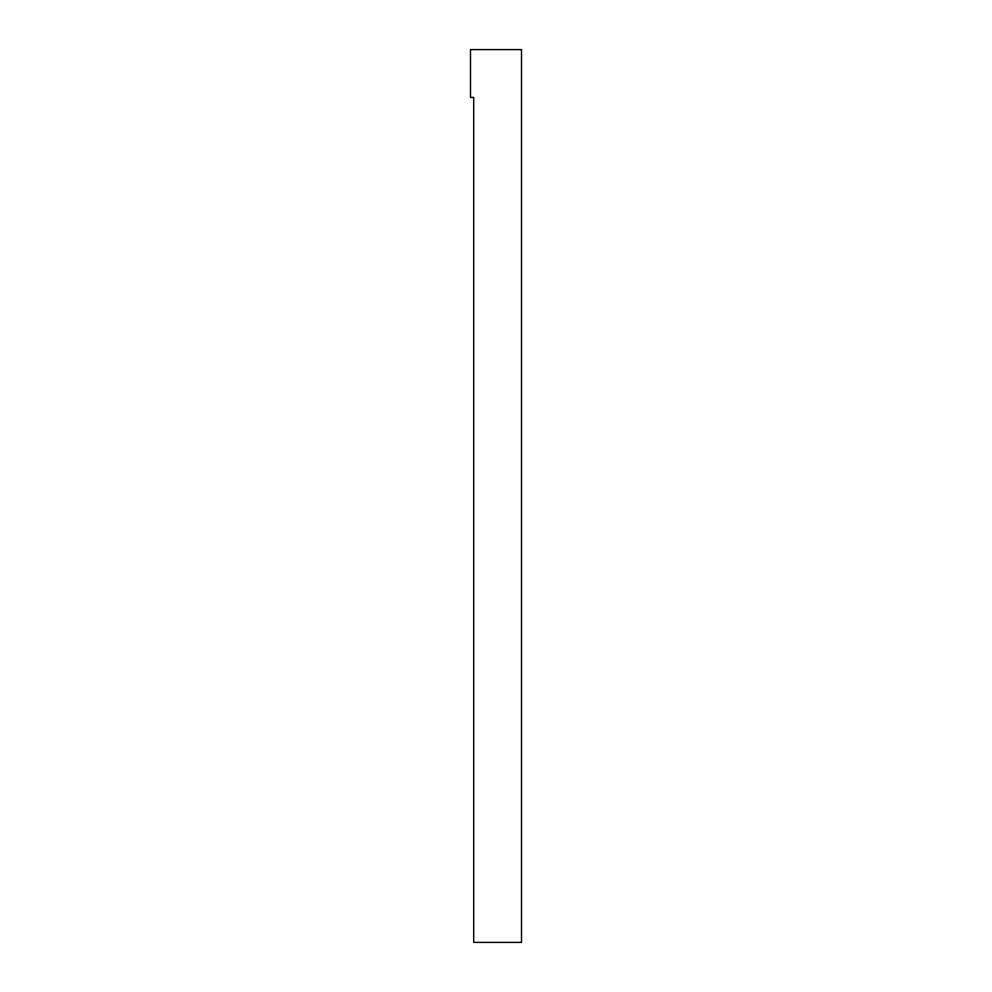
<?xml version="1.0" encoding="UTF-8"?>
<svg xmlns="http://www.w3.org/2000/svg" width="992" height="992" viewBox="0 0 992 992"><rect width="100%" height="100%" fill="white"/><g stroke="black" fill="none" stroke-linecap="round" stroke-linejoin="round"><path stroke-width="1.49" d="M521.507 49.6L470.493 49.6L470.493 97.427L473.68 97.427L473.68 942.4L521.507 942.4L521.507 49.6"/></g></svg>
